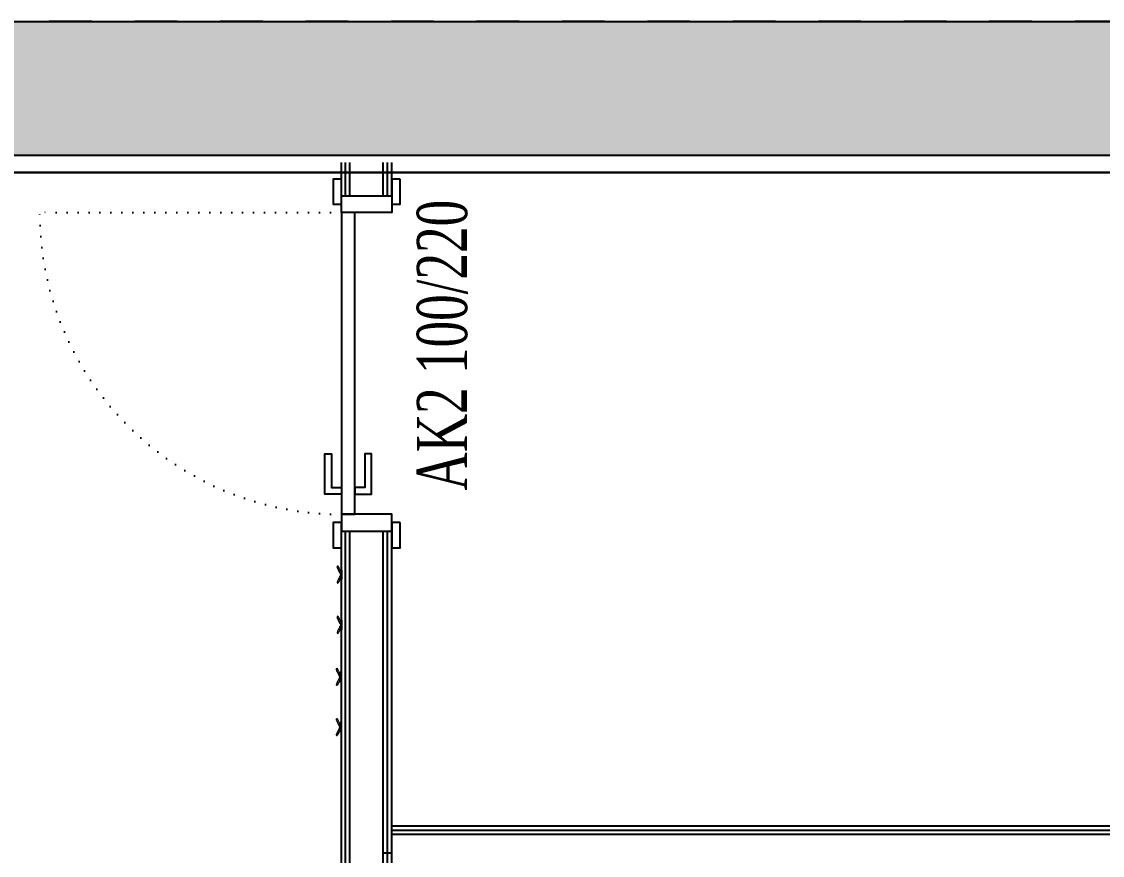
# Model space of a CAD drawing. Header units: inches. Extents: x -772 to 6765, y -813 to 4093.
# Drawn here: x 64.6 to 387.1, y 3151.2 to 3400 of the extents above; entities that cross this region are included whole.
import ezdxf
from ezdxf.enums import TextEntityAlignment as Align

# ---------------------------------------------------------------- set-up
doc = ezdxf.new("R2010")
doc.units = ezdxf.units.IN
doc.header["$MEASUREMENT"] = 0
doc.set_wipeout_variables(frame=1)
doc.linetypes.add('DASHDOT', pattern=[25.4, 12.7, -6.35, 0, -6.35])
doc.linetypes.add('DOT2', pattern=[3.175, 0, -3.175])
for name, color, linetype in [('FHM_BEYAZ ALÇIPAN', 7, 'Continuous'), ('FHM_YEŞİL ALÇIPAN', 3, 'Continuous'), ('H_GAP_Kapi_', 120, 'Continuous'), ('H_GAP_KapiIzdusum', 8, 'DOT2'), ('H_GAP_PozKapi', 9, 'Continuous'), ('H_GAP_WipeoutKapi', 255, 'DOT2'), ('H_STR_Aks', 250, 'DASHDOT'), ('H_STR_Betonarme', 4, 'Continuous'), ('H_STR_BetonarmeTarama', 251, 'Continuous')]:
    doc.layers.add(name, color=color, linetype=linetype)
doc.layers.add('XR_IZM_MH_PLN_04_FUR$0$COR_TEFRIS', color=253, linetype='Continuous', lineweight=0)
doc.styles.add('HG_POZ', font='times.ttf')

# ---------------------------------------------------------------- blocks, each defined once
blk = doc.blocks.new('XR_IZM_MH_PLN_04_FUR$0$COR_ASKI')
at = {"layer": 'XR_IZM_MH_PLN_04_FUR$0$COR_TEFRIS'}
for points in [[(0.38, -2.7), (0, -2.7), (0, 0), (0.35, 0), (0.53, -0.85), (0.53, -1.85), (0.38, -2.7), (0.33, -2.6), (0.28, -2.32), (0.25, -1.88), (0.25, -0.82), (0.28, -0.38), (0.35, 0), (0.53, -0.85), (0.53, -1.85), (0.38, -2.7)], [(0.45, -0.45), (0.5, -0.34), (0.55, -0.22), (0.7, 0.1), (0.78, 0.25), (0.85, 0.4), (0.92, 0.56), (0.97, 0.68), (1.04, 0.79), (1.1, 0.9), (1.2, 1.1)], [(0.53, -1.2), (0.65, -0.95), (0.78, -0.7), (0.82, -0.6), (0.85, -0.54), (0.93, -0.38), (1.08, -0.07), (1.15, 0.08), (1.19, 0.18), (1.33, 0.45), (1.39, 0.58), (1.45, 0.7), (1.53, 0.9), (1.54, 0.97)], [(0.45, -2.25), (0.5, -2.36), (0.55, -2.47), (0.7, -2.8), (0.85, -3.1), (0.92, -3.26), (0.97, -3.38), (1.04, -3.49), (1.1, -3.6), (1.2, -3.8)], [(0.53, -1.5), (0.65, -1.75), (0.78, -2), (0.82, -2.1), (0.85, -2.16), (0.93, -2.32), (1.08, -2.62), (1.15, -2.78), (1.19, -2.88), (1.33, -3.15), (1.39, -3.28), (1.45, -3.4), (1.53, -3.6), (1.54, -3.67)]]:
    blk.add_lwpolyline(points, dxfattribs=at)
for centre in [(1.36, 1.01), (1.36, -3.71)]:
    blk.add_circle(centre, 0.185, dxfattribs=at)
blk = doc.blocks.new('*U29')
at = {"layer": 'H_GAP_PozKapi', "style": 'HG_POZ'}
blk.add_attdef('K-O', text='', height=15, dxfattribs=at).set_placement((45, 15), align=Align.MIDDLE_CENTER)
at = {"layer": 'H_GAP_PozKapi', "style": 'HG_POZ', "width": 0.7}
blk.add_attdef('KAPIPOZ', text='', height=15, dxfattribs=at).set_placement((45, -30), align=Align.MIDDLE)
at = {"ltscale": 20}
blk.add_wipeout([(0, 3.5), (100, 3.5), (100, -18.5), (0, -18.5)], dxfattribs=at).dxf.layer = 'H_GAP_WipeoutKapi'
for points in [[(89, 0), (89, 5), (77, 5), (77, 3), (87, 3), (87, 0)], [(-5, 0), (-5, 2.5), (2.5, 2.5), (2.5, 0)], [(0, -15), (5, -15), (5, 0), (0, 0)], [(5, 0), (95, 0), (95, -4), (5, -4)], [(100, -15), (95, -15), (95, 0), (100, 0)], [(97.5, 0), (97.5, 2.5), (105, 2.5), (105, 0)], [(89, -4), (89, -9), (77, -9), (77, -7), (87, -7), (87, -4)], [(-5, -17.5), (-5, -15), (2.5, -15), (2.5, -17.5)], [(97.5, -17.5), (97.5, -15), (105, -15), (105, -17.5)]]:
    blk.add_lwpolyline(points, close=True)
at = {"layer": 'H_GAP_KapiIzdusum', "linetype": 'DOT2'}
blk.add_line((5, 0), (5, 90), dxfattribs=at)
blk.add_arc((5, 0), 90, 0, 90, dxfattribs=at)

msp = doc.modelspace()

# ---------------------------------------------------------------- hatches: boundary and pattern name
at = {"layer": 'H_STR_BetonarmeTarama'}
h = msp.add_hatch(color=256, dxfattribs=at)
h.dxf.hatch_style = 1
h.paths.add_polyline_path([(-40, 3360), (-40, 3399.599), (0, 3399.599), (0, 3400), (850, 3400), (850, 3399.802), (890, 3399.802), (890, 3360)])

# ---------------------------------------------------------------- linework, layer by layer
at = {"lineweight": 30}
msp.add_lwpolyline([(1740, 3355), (-75.747, 3355)], dxfattribs=at)
at = {"layer": 'FHM_BEYAZ ALÇIPAN'}
for points in [[(160, 2530), (160, 3358)], [(161.25, 2530), (161.25, 3358)], [(162.5, 2530), (162.5, 3358)], [(172.5, 3152), (172.5, 3358)], [(173.75, 3152), (173.75, 3358)], [(175, 3152), (175, 3358)], [(175, 3160), (877, 3160)], [(175, 3158.75), (877, 3158.75)], [(175, 3157.5), (877, 3157.5)]]:
    msp.add_lwpolyline(points, dxfattribs=at)
at = {"layer": 'FHM_YEŞİL ALÇIPAN'}
for points in [[(172.5, 2712), (172.5, 3152)], [(172.5, 3152), (175, 3152)], [(173.75, 2712), (173.75, 3152)], [(175, 2712), (175, 3152)]]:
    msp.add_lwpolyline(points, dxfattribs=at)
at = {"layer": 'H_STR_Aks'}
msp.add_line((6664.509, 3400), (-659.052, 3400), dxfattribs=at)
at = {"layer": 'H_STR_Betonarme'}
msp.add_lwpolyline([(-40, 3360), (-40, 3399.599), (0, 3399.599), (0, 3400), (850, 3400), (850, 3399.802), (890, 3399.802), (890, 3360)], close=True, dxfattribs=at)

# ---------------------------------------------------------------- block references
at = {"layer": 'XR_IZM_MH_PLN_04_FUR$0$COR_TEFRIS', "xscale": -1}
for p in [(160.25, 3236.357), (160.25, 3221.357), (160, 3205.832), (160, 3190.832)]:
    msp.add_blockref('XR_IZM_MH_PLN_04_FUR$0$COR_ASKI', p, dxfattribs=at)

# ---------------------------------------------------------------- next in the draw order: block references
at = {"layer": 'H_GAP_Kapi_'}
ref = msp.add_blockref('*U29', (160, 3348), dxfattribs=dict(at, xscale=-1, rotation=90))
ref.add_attrib('KAPIPOZ', 'AK2 100/220', dxfattribs={"layer": 'H_GAP_PozKapi', "height": 15, "rotation": 450, "style": 'HG_POZ', "width": 0.7}).set_placement((190, 3303.432), align=Align.MIDDLE)

doc.saveas('drawing.dxf')
